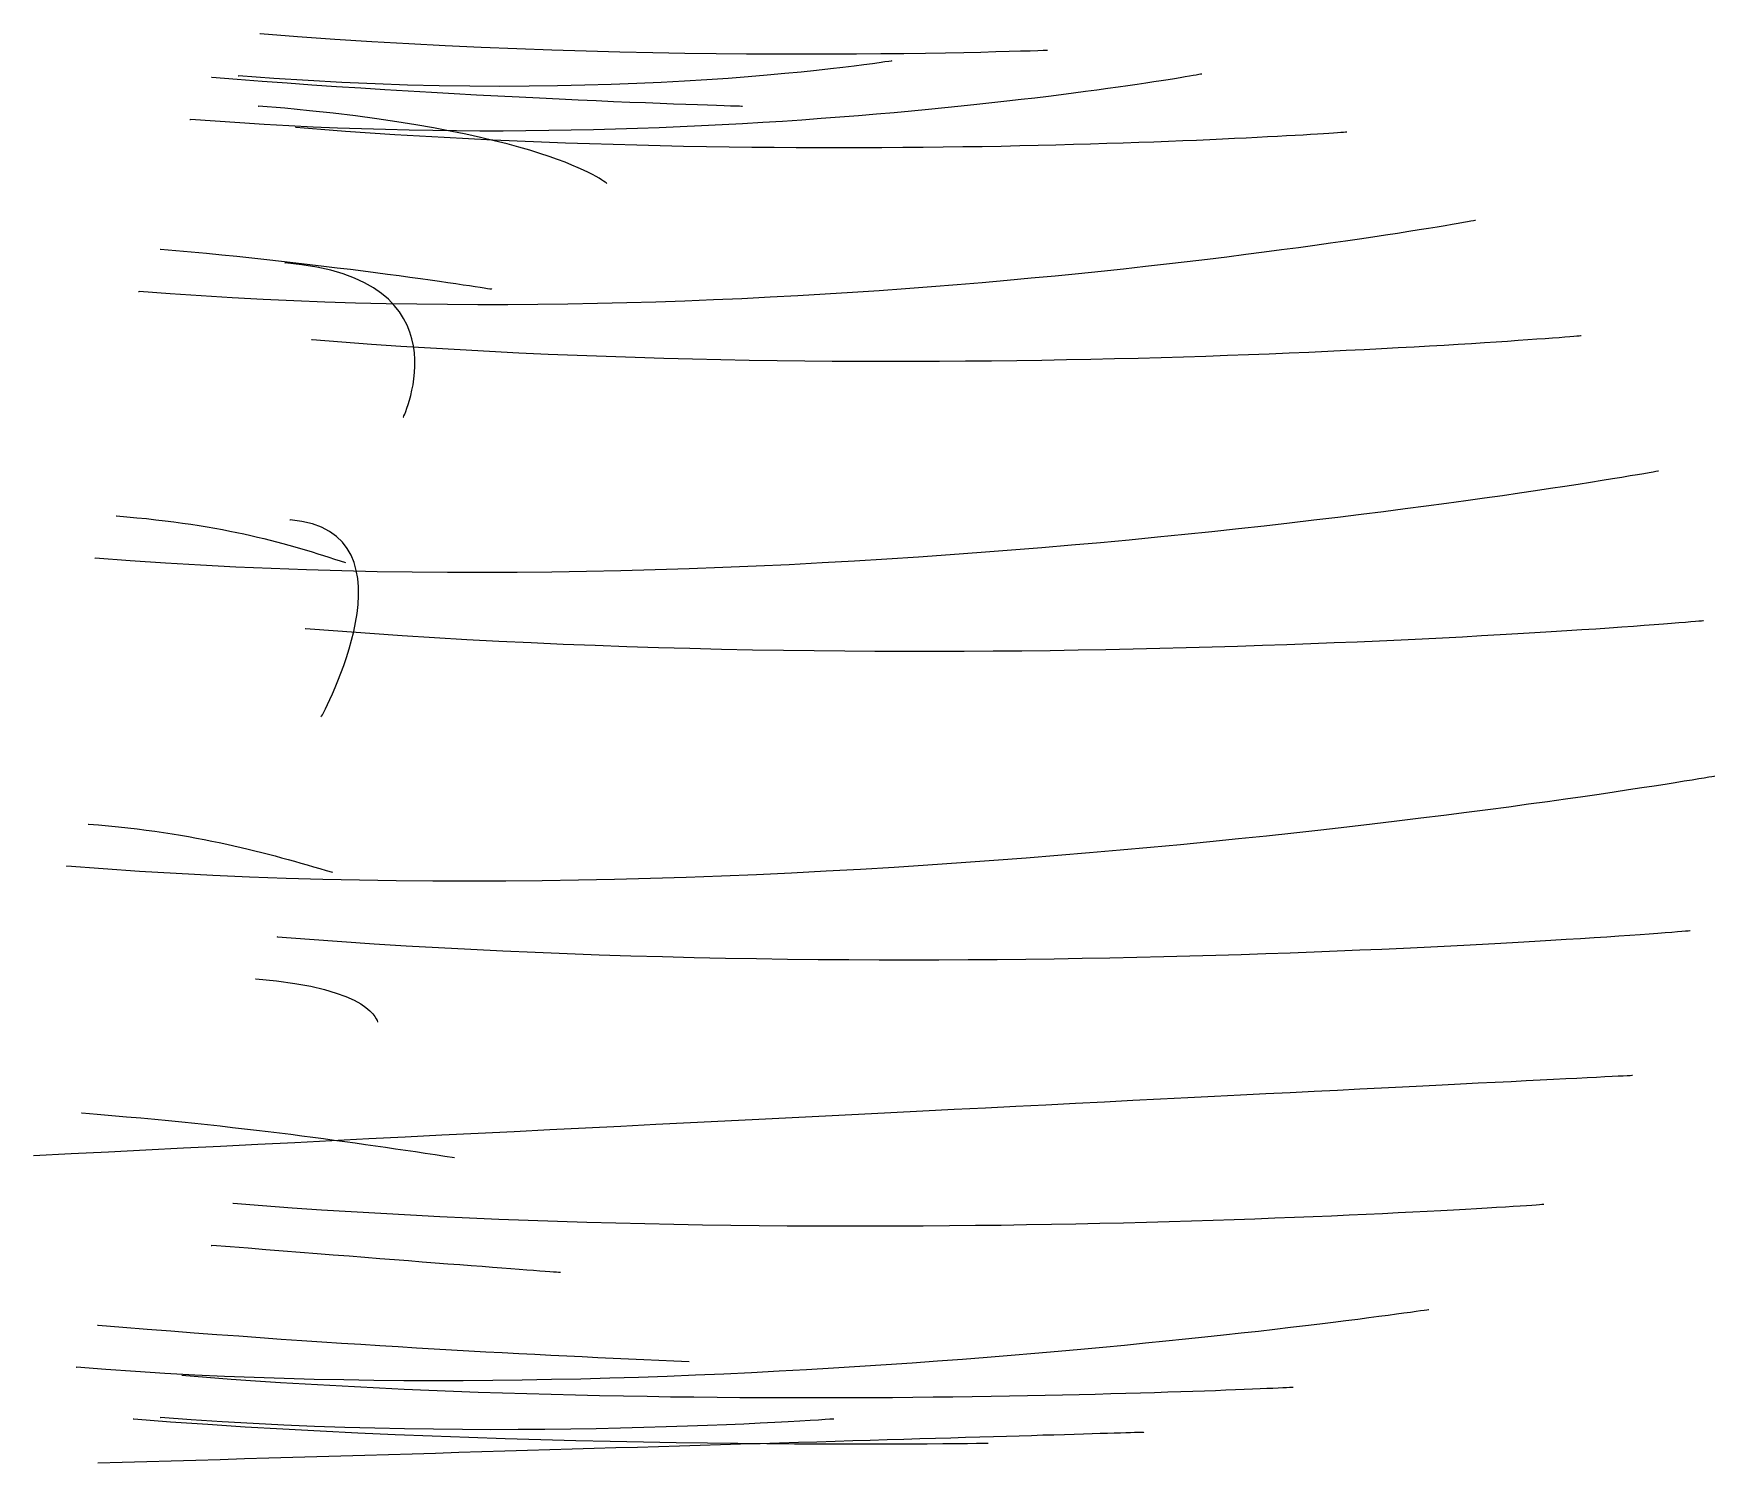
# Model space of a CAD drawing. Header units: inches. Extents: x -3 to 12.7, y -1.3 to 12.
import ezdxf

# ---------------------------------------------------------------- set-up
doc = ezdxf.new("R2010")
doc.units = ezdxf.units.IN
doc.header["$MEASUREMENT"] = 0

msp = doc.modelspace()

# ---------------------------------------------------------------- linework, layer by layer
for p, q in [((-0.9, 12.013, 43.931), (-0.896, 12.013, 43.93)), ((4.994, 11.759, 14.179), (4.994, 11.759, 14.175)), ((6.446, 11.86, 35.296), (6.446, 11.86, 35.3)), ((-1.35, 11.607, 41.102), (-1.346, 11.607, 41.102)), ((-1.101, 11.62, 5.37), (-1.097, 11.62, 5.37)), ((7.884, 11.636, 14.179), (7.884, 11.636, 14.175)), ((-0.915, 11.338, 6.786), (-0.911, 11.338, 6.786)), ((3.6, 11.338, 35.296), (3.6, 11.338, 35.3)), ((-1.551, 11.214, 2.542), (-1.547, 11.214, 2.541)), ((-0.566, 11.14, 46.669), (-0.563, 11.14, 46.668)), ((9.236, 11.097, 35.296), (9.236, 11.097, 35.3)), ((2.336, 10.616, 14.179), (2.336, 10.616, 14.175)), ((10.434, 10.271, 14.179), (10.434, 10.271, 14.175)), ((-1.828, 10.003, 38.743), (-1.824, 10.003, 38.743)), ((-0.666, 9.876, 9.27), (-0.663, 9.875, 9.269)), ((-2.029, 9.61, 0.183), (-2.025, 9.609, 0.182)), ((1.264, 9.632, 35.296), (1.264, 9.632, 35.3)), ((-0.416, 9.161, 48.773), (-0.412, 9.161, 48.773)), ((11.419, 9.198, 35.296), (11.419, 9.198, 35.3)), ((0.438, 8.434, 14.179), (0.438, 8.434, 14.175)), ((12.14, 7.934, 14.179), (12.14, 7.934, 14.175)), ((-2.238, 7.518, 37.321), (-2.235, 7.517, 37.32)), ((-0.621, 7.48, 10.89), (-0.617, 7.479, 10.889)), ((-2.439, 7.125, -1.24), (-2.436, 7.124, -1.241)), ((-0.478, 6.468, 49.828), (-0.474, 6.468, 49.827)), ((12.561, 6.541, 35.296), (12.561, 6.541, 35.3)), ((-0.326, 5.644, 14.179), (-0.326, 5.644, 14.175)), ((12.662, 5.089, 14.179), (12.662, 5.089, 14.175)), ((-2.501, 4.644, 37.117), (-2.497, 4.644, 37.116)), ((-2.702, 4.251, -1.444), (-2.698, 4.251, -1.445)), ((12.438, 3.651, 35.296), (12.438, 3.651, 35.3)), ((-0.74, 3.595, 49.624), (-0.736, 3.594, 49.623)), ((-0.941, 3.202, 11.063), (-0.937, 3.201, 11.062)), ((0.197, 2.798, 14.179), (0.197, 2.798, 14.175)), ((11.899, 2.299, 14.179), (11.899, 2.299, 14.175)), ((-2.563, 1.951, 38.171), (-2.559, 1.951, 38.171)), ((-1.151, 1.11, 48.201), (-1.147, 1.109, 48.201)), ((11.073, 1.1, 35.296), (11.073, 1.1, 35.3)), ((-1.352, 0.716, 9.64), (-1.348, 0.716, 9.64)), ((1.903, 0.462, 14.179), (1.903, 0.462, 14.175)), ((10.001, 0.116, 14.179), (10.001, 0.116, 14.175)), ((-2.412, -0.028, 40.276), (-2.408, -0.028, 40.275)), ((-2.613, -0.421, 1.715), (-2.609, -0.421, 1.714)), ((-1.628, -0.495, 45.842), (-1.625, -0.495, 45.841)), ((8.736, -0.605, 35.296), (8.736, -0.605, 35.3)), ((-2.079, -0.901, 43.013), (-2.075, -0.901, 43.013)), ((-1.83, -0.888, 7.281), (-1.826, -0.888, 7.281)), ((4.453, -0.903, 14.179), (4.453, -0.903, 14.175)), ((7.343, -1.027, 14.179), (7.343, -1.027, 14.175)), ((5.891, -1.128, 35.296), (5.891, -1.128, 35.3))]:
    msp.add_line(p, q)
for points in [[(-0.896, 12.013, 43.93), (2.829, 11.712, 43.381), (6.446, 11.86, 39.077), (6.446, 11.86, 35.3)], [(-0.896, 12.013, 43.93), (2.829, 11.712, 43.381), (6.446, 11.86, 39.077), (6.446, 11.86, 35.3)], [(4.994, 11.759, 14.175), (4.994, 11.759, 10.606), (2.423, 11.335, 4.85), (-1.097, 11.62, 5.37)], [(4.994, 11.759, 14.175), (4.994, 11.759, 10.606), (2.423, 11.335, 4.85), (-1.097, 11.62, 5.37)], [(7.884, 11.636, 14.175), (7.884, 11.636, 9.181), (3.378, 10.816, 1.814), (-1.547, 11.214, 2.541)], [(7.884, 11.636, 14.175), (7.884, 11.636, 9.181), (3.378, 10.816, 1.814), (-1.547, 11.214, 2.541)], [(-1.346, 11.607, 41.102), (1.162, 11.404, 40.732), (3.6, 11.338, 37.843), (3.6, 11.338, 35.3)], [(-1.346, 11.607, 41.102), (1.162, 11.404, 40.732), (3.6, 11.338, 37.843), (3.6, 11.338, 35.3)], [(2.336, 10.616, 14.175), (2.336, 10.616, 11.474), (1.753, 11.123, 6.393), (-0.911, 11.338, 6.786)], [(2.336, 10.616, 14.175), (2.336, 10.616, 11.474), (1.753, 11.123, 6.393), (-0.911, 11.338, 6.786)], [(-0.563, 11.14, 46.668), (4.371, 10.741, 45.94), (9.236, 11.097, 40.303), (9.236, 11.097, 35.3)], [(-0.563, 11.14, 46.668), (4.371, 10.741, 45.94), (9.236, 11.097, 40.303), (9.236, 11.097, 35.3)], [(10.434, 10.271, 14.175), (10.434, 10.271, 7.926), (4.138, 9.111, -0.727), (-2.025, 9.609, 0.182)], [(10.434, 10.271, 14.175), (10.434, 10.271, 7.926), (4.138, 9.111, -0.727), (-2.025, 9.609, 0.182)], [(-1.824, 10.003, 38.743), (-0.299, 9.879, 38.518), (1.264, 9.632, 36.847), (1.264, 9.632, 35.3)], [(-1.824, 10.003, 38.743), (-0.299, 9.879, 38.518), (1.264, 9.632, 36.847), (1.264, 9.632, 35.3)], [(0.438, 8.434, 14.175), (0.438, 8.434, 12.432), (1.057, 9.736, 9.015), (-0.663, 9.875, 9.269)], [(0.438, 8.434, 14.175), (0.438, 8.434, 12.432), (1.057, 9.736, 9.015), (-0.663, 9.875, 9.269)], [(-0.412, 9.161, 48.773), (5.482, 8.685, 47.903), (11.419, 9.198, 41.277), (11.419, 9.198, 35.3)], [(-0.412, 9.161, 48.773), (5.482, 8.685, 47.903), (11.419, 9.198, 41.277), (11.419, 9.198, 35.3)], [(12.14, 7.934, 14.175), (12.14, 7.934, 7.098), (4.543, 6.56, -2.27), (-2.436, 7.124, -1.241)], [(12.14, 7.934, 14.175), (12.14, 7.934, 7.098), (4.543, 6.56, -2.27), (-2.436, 7.124, -1.241)], [(-2.235, 7.517, 37.32), (-1.198, 7.434, 37.167), (-0.649, 7.258, 36.104), (-0.1, 7.082, 35.041)], [(-2.235, 7.517, 37.32), (-1.198, 7.434, 37.167), (-0.649, 7.258, 36.104), (-0.1, 7.082, 35.041)], [(-0.326, 5.644, 14.175), (-0.326, 5.644, 12.917), (0.624, 7.379, 10.706), (-0.617, 7.479, 10.889)], [(-0.326, 5.644, 14.175), (-0.326, 5.644, 12.917), (0.624, 7.379, 10.706), (-0.617, 7.479, 10.889)], [(-0.474, 6.468, 49.827), (5.942, 5.95, 48.881), (12.561, 6.541, 41.806), (12.561, 6.541, 35.3)], [(-0.474, 6.468, 49.827), (5.942, 5.95, 48.881), (12.561, 6.541, 41.806), (12.561, 6.541, 35.3)], [(12.662, 5.089, 14.175), (12.662, 5.089, 6.868), (4.509, 3.668, -2.508), (-2.698, 4.251, -1.445)], [(12.662, 5.089, 14.175), (12.662, 5.089, 6.868), (4.509, 3.668, -2.508), (-2.698, 4.251, -1.445)], [(-2.497, 4.644, 37.116), (-1.47, 4.561, 36.964), (-0.846, 4.378, 35.993), (-0.222, 4.194, 35.021)], [(-2.497, 4.644, 37.116), (-1.47, 4.561, 36.964), (-0.846, 4.378, 35.993), (-0.222, 4.194, 35.021)], [(-0.736, 3.594, 49.623), (5.661, 3.078, 48.679), (12.438, 3.651, 41.787), (12.438, 3.651, 35.3)], [(-0.736, 3.594, 49.623), (5.661, 3.078, 48.679), (12.438, 3.651, 41.787), (12.438, 3.651, 35.3)], [(-0.937, 3.201, 11.062), (0.16, 3.113, 10.901), (0.197, 2.798, 13.063), (0.197, 2.798, 14.175)], [(-0.937, 3.201, 11.062), (0.16, 3.113, 10.901), (0.197, 2.798, 13.063), (0.197, 2.798, 14.175)], [(11.899, 2.299, 14.175), (11.899, 2.299, 7.23), (4.445, 1.925, 3.434), (-3.008, 1.551, -0.363)], [(11.899, 2.299, 14.175), (11.899, 2.299, 7.23), (4.445, 1.925, 3.434), (-3.008, 1.551, -0.363)], [(-2.559, 1.951, 38.171), (-1.025, 1.827, 37.944), (-0.054, 1.681, 36.515), (0.917, 1.535, 35.086)], [(-2.559, 1.951, 38.171), (-1.025, 1.827, 37.944), (-0.054, 1.681, 36.515), (0.917, 1.535, 35.086)], [(-1.147, 1.109, 48.201), (4.694, 0.637, 47.339), (11.073, 1.1, 41.223), (11.073, 1.1, 35.3)], [(-1.147, 1.109, 48.201), (4.694, 0.637, 47.339), (11.073, 1.1, 41.223), (11.073, 1.1, 35.3)], [(1.903, 0.462, 14.175), (1.903, 0.462, 12.313), (0.488, 0.568, 9.369), (-1.348, 0.716, 9.64)], [(1.903, 0.462, 14.175), (1.903, 0.462, 12.313), (0.488, 0.568, 9.369), (-1.348, 0.716, 9.64)], [(10.001, 0.116, 14.175), (10.001, 0.116, 8.263), (3.221, -0.892, 0.854), (-2.609, -0.421, 1.714)], [(10.001, 0.116, 14.175), (10.001, 0.116, 8.263), (3.221, -0.892, 0.854), (-2.609, -0.421, 1.714)], [(-2.408, -0.028, 40.275), (0.102, -0.231, 39.905), (1.602, -0.299, 37.453), (3.103, -0.367, 35.001)], [(-2.408, -0.028, 40.275), (0.102, -0.231, 39.905), (1.602, -0.299, 37.453), (3.103, -0.367, 35.001)], [(-1.625, -0.495, 45.841), (3.234, -0.888, 45.125), (8.736, -0.605, 40.227), (8.736, -0.605, 35.3)], [(-1.625, -0.495, 45.841), (3.234, -0.888, 45.125), (8.736, -0.605, 40.227), (8.736, -0.605, 35.3)], [(-2.075, -0.901, 43.013), (1.571, -1.196, 42.475), (5.891, -1.128, 38.997), (5.891, -1.128, 35.3)], [(-2.075, -0.901, 43.013), (1.571, -1.196, 42.475), (5.891, -1.128, 38.997), (5.891, -1.128, 35.3)], [(4.453, -0.903, 14.175), (4.453, -0.903, 11.067), (1.24, -1.136, 6.828), (-1.826, -0.888, 7.281)], [(4.453, -0.903, 14.175), (4.453, -0.903, 11.067), (1.24, -1.136, 6.828), (-1.826, -0.888, 7.281)], [(7.343, -1.027, 14.175), (7.343, -1.027, 9.591), (2.466, -1.172, 7.036), (-2.41, -1.316, 4.482)], [(7.343, -1.027, 14.175), (7.343, -1.027, 9.591), (2.466, -1.172, 7.036), (-2.41, -1.316, 4.482)]]:
    msp.add_open_spline(points, degree=3)

doc.saveas('drawing.dxf')
